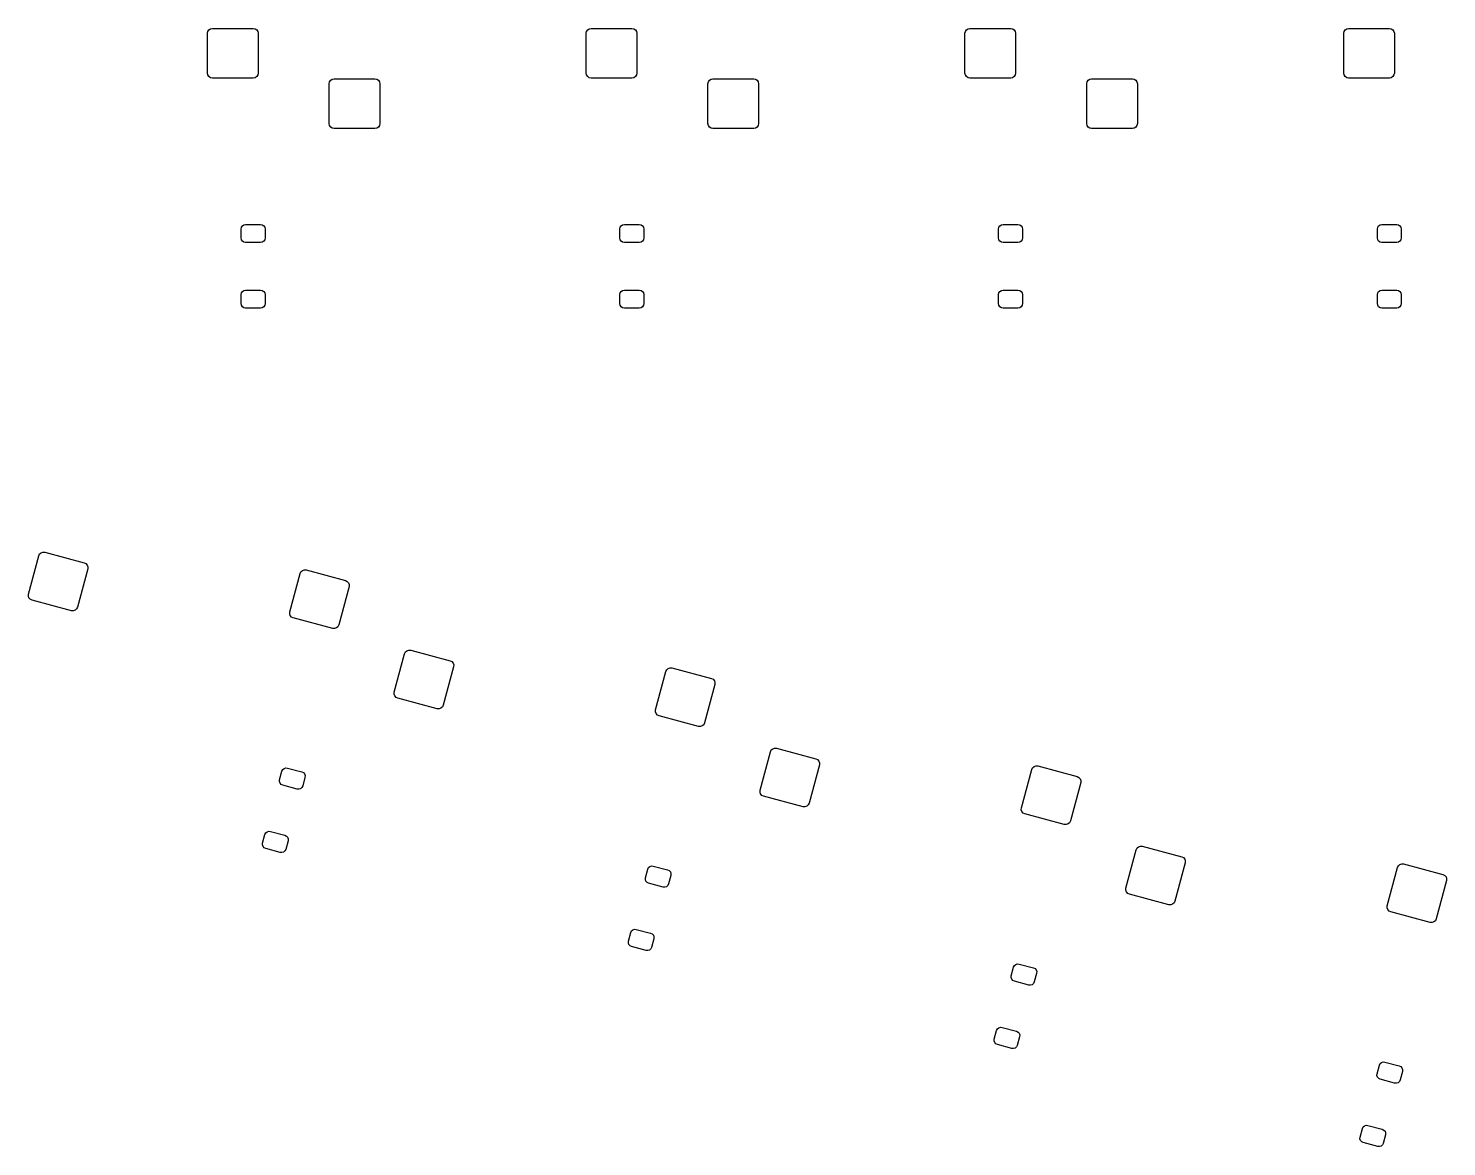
# Model space of a CAD drawing. Extents: x 54 to 195, y -145 to -32.
# Drawn here: x 124.1 to 195.5, y -145.2 to -88.9 of the extents above; entities that cross this region are included whole.
import ezdxf

# ---------------------------------------------------------------- set-up
doc = ezdxf.new("R2010")
doc.units = 0
doc.layers.add('BLACK', color=7, linetype='CONTINUOUS')

msp = doc.modelspace()

# ---------------------------------------------------------------- linework, layer by layer
at = {"layer": 'BLACK', "linetype": 'CONTINUOUS'}
for p, q in [((133.154, -89.17), (133.174, -89.0743)), ((133.154, -91.17), (133.154, -89.17)), ((133.174, -89.0743), (133.228, -88.9932)), ((133.228, -88.9932), (133.309, -88.939)), ((133.309, -88.939), (133.404, -88.92)), ((133.404, -88.92), (135.454, -88.92)), ((135.454, -88.92), (135.55, -88.939)), ((135.55, -88.939), (135.631, -88.9932)), ((135.631, -88.9932), (135.685, -89.0743)), ((135.685, -89.0743), (135.704, -89.17)), ((135.704, -89.17), (135.704, -91.17)), ((152.204, -89.17), (152.224, -89.0743)), ((152.204, -91.17), (152.204, -89.17)), ((152.224, -89.0743), (152.278, -88.9932)), ((152.278, -88.9932), (152.359, -88.939)), ((152.359, -88.939), (152.454, -88.92)), ((152.454, -88.92), (154.504, -88.92)), ((154.504, -88.92), (154.6, -88.939)), ((154.6, -88.939), (154.681, -88.9932)), ((154.681, -88.9932), (154.735, -89.0743)), ((154.735, -89.0743), (154.754, -89.17)), ((154.754, -89.17), (154.754, -91.17)), ((171.254, -89.17), (171.274, -89.0743)), ((171.254, -91.17), (171.254, -89.17)), ((171.274, -89.0743), (171.328, -88.9932)), ((171.328, -88.9932), (171.409, -88.939)), ((171.409, -88.939), (171.504, -88.92)), ((171.504, -88.92), (173.554, -88.92)), ((173.554, -88.92), (173.65, -88.939)), ((173.65, -88.939), (173.731, -88.9932)), ((173.731, -88.9932), (173.785, -89.0743)), ((173.785, -89.0743), (173.804, -89.17)), ((173.804, -89.17), (173.804, -91.17)), ((190.304, -89.17), (190.324, -89.0743)), ((190.304, -91.17), (190.304, -89.17)), ((190.324, -89.0743), (190.378, -88.9932)), ((190.378, -88.9932), (190.459, -88.939)), ((190.459, -88.939), (190.554, -88.92)), ((190.554, -88.92), (192.605, -88.92)), ((192.605, -88.92), (192.7, -88.939)), ((192.7, -88.939), (192.781, -88.9932)), ((192.781, -88.9932), (192.835, -89.0743)), ((192.835, -89.0743), (192.855, -89.17)), ((192.855, -89.17), (192.855, -91.17)), ((133.174, -91.2657), (133.154, -91.17)), ((133.228, -91.3468), (133.174, -91.2657)), ((135.685, -91.2657), (135.631, -91.3468)), ((135.704, -91.17), (135.685, -91.2657)), ((152.224, -91.2657), (152.204, -91.17)), ((152.278, -91.3468), (152.224, -91.2657)), ((154.735, -91.2657), (154.681, -91.3468)), ((154.754, -91.17), (154.735, -91.2657)), ((171.274, -91.2657), (171.254, -91.17)), ((171.328, -91.3468), (171.274, -91.2657)), ((173.785, -91.2657), (173.731, -91.3468)), ((173.804, -91.17), (173.785, -91.2657)), ((190.324, -91.2657), (190.304, -91.17)), ((190.378, -91.3468), (190.324, -91.2657)), ((192.835, -91.2657), (192.781, -91.3468)), ((192.855, -91.17), (192.835, -91.2657)), ((133.309, -91.401), (133.228, -91.3468)), ((133.404, -91.42), (133.309, -91.401)), ((135.454, -91.42), (133.404, -91.42)), ((135.55, -91.401), (135.454, -91.42)), ((135.631, -91.3468), (135.55, -91.401)), ((139.278, -91.71), (139.297, -91.6143)), ((139.278, -93.71), (139.278, -91.71)), ((139.297, -91.6143), (139.351, -91.5332)), ((139.351, -91.5332), (139.432, -91.479)), ((139.432, -91.479), (139.528, -91.46)), ((139.528, -91.46), (141.577, -91.46)), ((141.577, -91.46), (141.673, -91.479)), ((141.673, -91.479), (141.754, -91.5332)), ((141.754, -91.5332), (141.808, -91.6143)), ((141.808, -91.6143), (141.827, -91.71)), ((141.827, -91.71), (141.827, -93.71)), ((152.359, -91.401), (152.278, -91.3468)), ((152.454, -91.42), (152.359, -91.401)), ((154.504, -91.42), (152.454, -91.42)), ((154.6, -91.401), (154.504, -91.42)), ((154.681, -91.3468), (154.6, -91.401)), ((158.327, -91.71), (158.347, -91.6143)), ((158.327, -93.71), (158.327, -91.71)), ((158.347, -91.6143), (158.401, -91.5332)), ((158.401, -91.5332), (158.482, -91.479)), ((158.482, -91.479), (158.577, -91.46)), ((158.577, -91.46), (160.627, -91.46)), ((160.627, -91.46), (160.723, -91.479)), ((160.723, -91.479), (160.804, -91.5332)), ((160.804, -91.5332), (160.858, -91.6143)), ((160.858, -91.6143), (160.877, -91.71)), ((160.877, -91.71), (160.877, -93.71)), ((171.409, -91.401), (171.328, -91.3468)), ((171.504, -91.42), (171.409, -91.401)), ((173.554, -91.42), (171.504, -91.42)), ((173.65, -91.401), (173.554, -91.42)), ((173.731, -91.3468), (173.65, -91.401)), ((177.377, -91.71), (177.397, -91.6143)), ((177.377, -93.71), (177.377, -91.71)), ((177.397, -91.6143), (177.451, -91.5332)), ((177.451, -91.5332), (177.532, -91.479)), ((177.532, -91.479), (177.627, -91.46)), ((177.627, -91.46), (179.677, -91.46)), ((179.677, -91.46), (179.773, -91.479)), ((179.773, -91.479), (179.854, -91.5332)), ((179.854, -91.5332), (179.908, -91.6143)), ((179.908, -91.6143), (179.927, -91.71)), ((179.927, -91.71), (179.927, -93.71)), ((190.459, -91.401), (190.378, -91.3468)), ((190.554, -91.42), (190.459, -91.401)), ((192.605, -91.42), (190.554, -91.42)), ((192.7, -91.401), (192.605, -91.42)), ((192.781, -91.3468), (192.7, -91.401)), ((139.297, -93.8057), (139.278, -93.71)), ((139.351, -93.8868), (139.297, -93.8057)), ((139.432, -93.941), (139.351, -93.8868)), ((139.528, -93.96), (139.432, -93.941)), ((141.577, -93.96), (139.528, -93.96)), ((141.673, -93.941), (141.577, -93.96)), ((141.754, -93.8868), (141.673, -93.941)), ((141.808, -93.8057), (141.754, -93.8868)), ((141.827, -93.71), (141.808, -93.8057)), ((158.347, -93.8057), (158.327, -93.71)), ((158.401, -93.8868), (158.347, -93.8057)), ((158.482, -93.941), (158.401, -93.8868)), ((158.577, -93.96), (158.482, -93.941)), ((160.627, -93.96), (158.577, -93.96)), ((160.723, -93.941), (160.627, -93.96)), ((160.804, -93.8868), (160.723, -93.941)), ((160.858, -93.8057), (160.804, -93.8868)), ((160.877, -93.71), (160.858, -93.8057)), ((177.397, -93.8057), (177.377, -93.71)), ((177.451, -93.8868), (177.397, -93.8057)), ((177.532, -93.941), (177.451, -93.8868)), ((177.627, -93.96), (177.532, -93.941)), ((179.677, -93.96), (177.627, -93.96)), ((179.773, -93.941), (179.677, -93.96)), ((179.854, -93.8868), (179.773, -93.941)), ((179.908, -93.8057), (179.854, -93.8868)), ((179.927, -93.71), (179.908, -93.8057)), ((134.847, -99.015), (134.865, -98.9289)), ((134.847, -99.465), (134.847, -99.015)), ((134.865, -98.9289), (134.913, -98.8559)), ((134.913, -98.8559), (134.986, -98.8071)), ((134.986, -98.8071), (135.072, -98.79)), ((135.072, -98.79), (135.822, -98.79)), ((135.822, -98.79), (135.909, -98.8071)), ((135.909, -98.8071), (135.982, -98.8559)), ((135.982, -98.8559), (136.03, -98.9289)), ((136.03, -98.9289), (136.047, -99.015)), ((136.047, -99.015), (136.047, -99.465)), ((153.897, -99.015), (153.915, -98.9289)), ((153.897, -99.465), (153.897, -99.015)), ((153.915, -98.9289), (153.963, -98.8559)), ((153.963, -98.8559), (154.036, -98.8071)), ((154.036, -98.8071), (154.123, -98.79)), ((154.123, -98.79), (154.873, -98.79)), ((154.873, -98.79), (154.959, -98.8071)), ((154.959, -98.8071), (155.032, -98.8559)), ((155.032, -98.8559), (155.08, -98.9289)), ((155.08, -98.9289), (155.097, -99.015)), ((155.097, -99.015), (155.097, -99.465)), ((172.947, -99.015), (172.965, -98.9289)), ((172.947, -99.465), (172.947, -99.015)), ((172.965, -98.9289), (173.013, -98.8559)), ((173.013, -98.8559), (173.086, -98.8071)), ((173.086, -98.8071), (173.172, -98.79)), ((173.172, -98.79), (173.922, -98.79)), ((173.922, -98.79), (174.009, -98.8071)), ((174.009, -98.8071), (174.082, -98.8559)), ((174.082, -98.8559), (174.13, -98.9289)), ((174.13, -98.9289), (174.147, -99.015)), ((174.147, -99.015), (174.147, -99.465)), ((191.998, -99.015), (192.015, -98.9289)), ((191.998, -99.465), (191.998, -99.015)), ((192.015, -98.9289), (192.063, -98.8559)), ((192.063, -98.8559), (192.136, -98.8071)), ((192.136, -98.8071), (192.222, -98.79)), ((192.222, -98.79), (192.972, -98.79)), ((192.972, -98.79), (193.059, -98.8071)), ((193.059, -98.8071), (193.132, -98.8559)), ((193.132, -98.8559), (193.18, -98.9289)), ((193.18, -98.9289), (193.197, -99.015)), ((193.197, -99.015), (193.197, -99.465)), ((134.865, -99.5511), (134.847, -99.465)), ((134.913, -99.6241), (134.865, -99.5511)), ((134.986, -99.6729), (134.913, -99.6241)), ((135.072, -99.69), (134.986, -99.6729)), ((135.822, -99.69), (135.072, -99.69)), ((135.909, -99.6729), (135.822, -99.69)), ((135.982, -99.6241), (135.909, -99.6729)), ((136.03, -99.5511), (135.982, -99.6241)), ((136.047, -99.465), (136.03, -99.5511)), ((153.915, -99.5511), (153.897, -99.465)), ((153.963, -99.6241), (153.915, -99.5511)), ((154.036, -99.6729), (153.963, -99.6241)), ((154.123, -99.69), (154.036, -99.6729)), ((154.873, -99.69), (154.123, -99.69)), ((154.959, -99.6729), (154.873, -99.69)), ((155.032, -99.6241), (154.959, -99.6729)), ((155.08, -99.5511), (155.032, -99.6241)), ((155.097, -99.465), (155.08, -99.5511)), ((172.965, -99.5511), (172.947, -99.465)), ((173.013, -99.6241), (172.965, -99.5511)), ((173.086, -99.6729), (173.013, -99.6241)), ((173.172, -99.69), (173.086, -99.6729)), ((173.922, -99.69), (173.172, -99.69)), ((174.009, -99.6729), (173.922, -99.69)), ((174.082, -99.6241), (174.009, -99.6729)), ((174.13, -99.5511), (174.082, -99.6241)), ((174.147, -99.465), (174.13, -99.5511)), ((192.015, -99.5511), (191.998, -99.465)), ((192.063, -99.6241), (192.015, -99.5511)), ((192.136, -99.6729), (192.063, -99.6241)), ((192.222, -99.69), (192.136, -99.6729)), ((192.972, -99.69), (192.222, -99.69)), ((193.059, -99.6729), (192.972, -99.69)), ((193.132, -99.6241), (193.059, -99.6729)), ((193.18, -99.5511), (193.132, -99.6241)), ((193.197, -99.465), (193.18, -99.5511)), ((134.847, -102.315), (134.865, -102.229)), ((134.847, -102.765), (134.847, -102.315)), ((134.865, -102.229), (134.913, -102.156)), ((134.913, -102.156), (134.986, -102.107)), ((134.986, -102.107), (135.072, -102.09)), ((135.072, -102.09), (135.822, -102.09)), ((135.822, -102.09), (135.909, -102.107)), ((135.909, -102.107), (135.982, -102.156)), ((135.982, -102.156), (136.03, -102.229)), ((136.03, -102.229), (136.047, -102.315)), ((136.047, -102.315), (136.047, -102.765)), ((153.897, -102.315), (153.915, -102.229)), ((153.897, -102.765), (153.897, -102.315)), ((153.915, -102.229), (153.963, -102.156)), ((153.963, -102.156), (154.036, -102.107)), ((154.036, -102.107), (154.123, -102.09)), ((154.123, -102.09), (154.873, -102.09)), ((154.873, -102.09), (154.959, -102.107)), ((154.959, -102.107), (155.032, -102.156)), ((155.032, -102.156), (155.08, -102.229)), ((155.08, -102.229), (155.097, -102.315)), ((155.097, -102.315), (155.097, -102.765)), ((172.947, -102.315), (172.965, -102.229)), ((172.947, -102.765), (172.947, -102.315)), ((172.965, -102.229), (173.013, -102.156)), ((173.013, -102.156), (173.086, -102.107)), ((173.086, -102.107), (173.172, -102.09)), ((173.172, -102.09), (173.922, -102.09)), ((173.922, -102.09), (174.009, -102.107)), ((174.009, -102.107), (174.082, -102.156)), ((174.082, -102.156), (174.13, -102.229)), ((174.13, -102.229), (174.147, -102.315)), ((174.147, -102.315), (174.147, -102.765)), ((191.998, -102.315), (192.015, -102.229)), ((191.998, -102.765), (191.998, -102.315)), ((192.015, -102.229), (192.063, -102.156)), ((192.063, -102.156), (192.136, -102.107)), ((192.136, -102.107), (192.222, -102.09)), ((192.222, -102.09), (192.972, -102.09)), ((192.972, -102.09), (193.059, -102.107)), ((193.059, -102.107), (193.132, -102.156)), ((193.132, -102.156), (193.18, -102.229)), ((193.18, -102.229), (193.197, -102.315)), ((193.197, -102.315), (193.197, -102.765)), ((134.865, -102.851), (134.847, -102.765)), ((134.913, -102.924), (134.865, -102.851)), ((134.986, -102.973), (134.913, -102.924)), ((135.072, -102.99), (134.986, -102.973)), ((135.822, -102.99), (135.072, -102.99)), ((135.909, -102.973), (135.822, -102.99)), ((135.982, -102.924), (135.909, -102.973)), ((136.03, -102.851), (135.982, -102.924)), ((136.047, -102.765), (136.03, -102.851)), ((153.915, -102.851), (153.897, -102.765)), ((153.963, -102.924), (153.915, -102.851)), ((154.036, -102.973), (153.963, -102.924)), ((154.123, -102.99), (154.036, -102.973)), ((154.873, -102.99), (154.123, -102.99)), ((154.959, -102.973), (154.873, -102.99)), ((155.032, -102.924), (154.959, -102.973)), ((155.08, -102.851), (155.032, -102.924)), ((155.097, -102.765), (155.08, -102.851)), ((172.965, -102.851), (172.947, -102.765)), ((173.013, -102.924), (172.965, -102.851)), ((173.086, -102.973), (173.013, -102.924)), ((173.172, -102.99), (173.086, -102.973)), ((173.922, -102.99), (173.172, -102.99)), ((174.009, -102.973), (173.922, -102.99)), ((174.082, -102.924), (174.009, -102.973)), ((174.13, -102.851), (174.082, -102.924)), ((174.147, -102.765), (174.13, -102.851)), ((192.015, -102.851), (191.998, -102.765)), ((192.063, -102.924), (192.015, -102.851)), ((192.136, -102.973), (192.063, -102.924)), ((192.222, -102.99), (192.136, -102.973)), ((192.972, -102.99), (192.222, -102.99)), ((193.059, -102.973), (192.972, -102.99)), ((193.132, -102.924), (193.059, -102.973)), ((193.18, -102.851), (193.132, -102.924)), ((193.197, -102.765), (193.18, -102.851)), ((124.149, -117.382), (124.667, -115.451)), ((124.667, -115.451), (124.71, -115.363)), ((124.71, -115.363), (124.783, -115.299)), ((124.783, -115.299), (124.876, -115.267)), ((124.876, -115.267), (124.973, -115.274)), ((124.973, -115.274), (126.953, -115.804)), ((127.13, -116.11), (126.612, -118.042)), ((126.953, -115.804), (127.041, -115.847)), ((127.041, -115.847), (127.105, -115.921)), ((127.105, -115.921), (127.136, -116.013)), ((127.136, -116.013), (127.13, -116.11)), ((137.811, -116.343), (137.854, -116.255)), ((137.854, -116.255), (137.927, -116.191)), ((137.927, -116.191), (138.02, -116.16)), ((138.02, -116.16), (138.117, -116.166)), ((138.117, -116.166), (140.097, -116.697)), ((137.293, -118.275), (137.811, -116.343)), ((140.097, -116.697), (140.185, -116.74)), ((140.185, -116.74), (140.249, -116.813)), ((140.249, -116.813), (140.28, -116.905)), ((140.28, -116.905), (140.274, -117.003)), ((124.143, -117.48), (124.149, -117.382)), ((124.174, -117.572), (124.143, -117.48)), ((124.239, -117.645), (124.174, -117.572)), ((124.326, -117.689), (124.239, -117.645)), ((126.306, -118.219), (124.326, -117.689)), ((140.274, -117.003), (139.756, -118.935)), ((126.404, -118.226), (126.306, -118.219)), ((126.496, -118.194), (126.404, -118.226)), ((126.569, -118.13), (126.496, -118.194)), ((126.612, -118.042), (126.569, -118.13)), ((137.287, -118.372), (137.293, -118.275)), ((137.318, -118.464), (137.287, -118.372)), ((137.383, -118.538), (137.318, -118.464)), ((137.47, -118.581), (137.383, -118.538)), ((139.45, -119.111), (137.47, -118.581)), ((139.547, -119.118), (139.45, -119.111)), ((139.64, -119.086), (139.547, -119.118)), ((139.713, -119.022), (139.64, -119.086)), ((139.756, -118.935), (139.713, -119.022)), ((142.55, -122.313), (143.068, -120.381)), ((143.068, -120.381), (143.111, -120.294)), ((143.111, -120.294), (143.184, -120.229)), ((143.184, -120.229), (143.277, -120.198)), ((143.277, -120.198), (143.374, -120.204)), ((143.374, -120.204), (145.354, -120.735)), ((145.531, -121.041), (145.013, -122.973)), ((145.354, -120.735), (145.442, -120.778)), ((145.442, -120.778), (145.506, -120.851)), ((145.506, -120.851), (145.537, -120.944)), ((145.537, -120.944), (145.531, -121.041)), ((155.694, -123.205), (156.212, -121.273)), ((156.212, -121.273), (156.255, -121.186)), ((156.255, -121.186), (156.328, -121.122)), ((156.328, -121.122), (156.421, -121.09)), ((156.421, -121.09), (156.518, -121.097)), ((156.518, -121.097), (158.498, -121.627)), ((158.675, -121.933), (158.157, -123.865)), ((158.498, -121.627), (158.586, -121.67)), ((158.586, -121.67), (158.65, -121.744)), ((158.65, -121.744), (158.681, -121.836)), ((158.681, -121.836), (158.675, -121.933)), ((142.544, -122.41), (142.55, -122.313)), ((142.575, -122.503), (142.544, -122.41)), ((142.639, -122.576), (142.575, -122.503)), ((142.727, -122.619), (142.639, -122.576)), ((144.707, -123.15), (142.727, -122.619)), ((144.804, -123.156), (144.707, -123.15)), ((144.897, -123.125), (144.804, -123.156)), ((144.97, -123.06), (144.897, -123.125)), ((145.013, -122.973), (144.97, -123.06)), ((155.688, -123.303), (155.694, -123.205)), ((155.719, -123.395), (155.688, -123.303)), ((155.783, -123.468), (155.719, -123.395)), ((155.871, -123.511), (155.783, -123.468)), ((157.851, -124.042), (155.871, -123.511)), ((157.948, -124.048), (157.851, -124.042)), ((158.041, -124.017), (157.948, -124.048)), ((158.114, -123.953), (158.041, -124.017)), ((158.157, -123.865), (158.114, -123.953)), ((160.951, -127.243), (161.469, -125.312)), ((161.469, -125.312), (161.512, -125.224)), ((161.512, -125.224), (161.585, -125.16)), ((161.585, -125.16), (161.678, -125.128)), ((161.678, -125.128), (161.775, -125.135)), ((161.775, -125.135), (163.755, -125.665)), ((136.898, -126.291), (136.937, -126.212)), ((136.937, -126.212), (137.003, -126.154)), ((137.003, -126.154), (137.086, -126.126)), ((137.086, -126.126), (137.174, -126.131)), ((137.174, -126.131), (137.898, -126.326)), ((163.932, -125.972), (163.414, -127.903)), ((163.755, -125.665), (163.843, -125.708)), ((163.843, -125.708), (163.907, -125.782)), ((163.907, -125.782), (163.938, -125.874)), ((163.938, -125.874), (163.932, -125.972)), ((174.095, -128.136), (174.613, -126.204)), ((174.613, -126.204), (174.656, -126.116)), ((174.656, -126.116), (174.729, -126.052)), ((174.729, -126.052), (174.821, -126.021)), ((174.821, -126.021), (174.919, -126.027)), ((174.919, -126.027), (176.899, -126.558)), ((136.776, -126.813), (136.782, -126.725)), ((136.804, -126.896), (136.776, -126.813)), ((136.782, -126.725), (136.898, -126.291)), ((136.862, -126.962), (136.804, -126.896)), ((136.941, -127.001), (136.862, -126.962)), ((137.898, -126.326), (137.977, -126.364)), ((138.057, -126.601), (137.941, -127.036)), ((137.977, -126.364), (138.035, -126.43)), ((138.035, -126.43), (138.063, -126.514)), ((138.063, -126.514), (138.057, -126.601)), ((177.076, -126.864), (176.558, -128.796)), ((176.899, -126.558), (176.986, -126.601)), ((176.986, -126.601), (177.051, -126.674)), ((177.051, -126.674), (177.082, -126.766)), ((177.082, -126.766), (177.076, -126.864)), ((137.665, -127.195), (136.941, -127.001)), ((137.753, -127.201), (137.665, -127.195)), ((137.836, -127.172), (137.753, -127.201)), ((137.902, -127.115), (137.836, -127.172)), ((137.941, -127.036), (137.902, -127.115)), ((160.945, -127.341), (160.951, -127.243)), ((160.976, -127.433), (160.945, -127.341)), ((161.04, -127.506), (160.976, -127.433)), ((161.128, -127.55), (161.04, -127.506)), ((163.108, -128.08), (161.128, -127.55)), ((163.205, -128.087), (163.108, -128.08)), ((163.298, -128.055), (163.205, -128.087)), ((163.371, -127.991), (163.298, -128.055)), ((163.414, -127.903), (163.371, -127.991)), ((174.089, -128.233), (174.095, -128.136)), ((174.12, -128.325), (174.089, -128.233)), ((174.184, -128.399), (174.12, -128.325)), ((174.272, -128.442), (174.184, -128.399)), ((176.252, -128.972), (174.272, -128.442)), ((176.349, -128.979), (176.252, -128.972)), ((176.442, -128.947), (176.349, -128.979)), ((176.515, -128.883), (176.442, -128.947)), ((176.558, -128.796), (176.515, -128.883)), ((135.928, -129.913), (136.044, -129.478)), ((136.044, -129.478), (136.083, -129.399)), ((136.083, -129.399), (136.149, -129.341)), ((136.149, -129.341), (136.232, -129.313)), ((136.232, -129.313), (136.32, -129.319)), ((136.32, -129.319), (137.044, -129.513)), ((137.044, -129.513), (137.123, -129.552)), ((137.203, -129.789), (137.087, -130.223)), ((137.123, -129.552), (137.181, -129.618)), ((137.181, -129.618), (137.209, -129.701)), ((137.209, -129.701), (137.203, -129.789)), ((135.922, -130), (135.928, -129.913)), ((135.95, -130.083), (135.922, -130)), ((136.008, -130.149), (135.95, -130.083)), ((136.087, -130.188), (136.008, -130.149)), ((136.811, -130.382), (136.087, -130.188)), ((136.899, -130.388), (136.811, -130.382)), ((136.982, -130.36), (136.899, -130.388)), ((137.048, -130.302), (136.982, -130.36)), ((137.087, -130.223), (137.048, -130.302)), ((179.352, -132.174), (179.87, -130.242)), ((179.87, -130.242), (179.913, -130.155)), ((179.913, -130.155), (179.986, -130.09)), ((179.986, -130.09), (180.078, -130.059)), ((180.078, -130.059), (180.176, -130.065)), ((180.176, -130.065), (182.156, -130.596)), ((155.183, -131.656), (155.299, -131.221)), ((155.299, -131.221), (155.338, -131.142)), ((155.338, -131.142), (155.404, -131.084)), ((155.404, -131.084), (155.487, -131.056)), ((155.487, -131.056), (155.575, -131.062)), ((155.575, -131.062), (156.299, -131.256)), ((156.299, -131.256), (156.378, -131.295)), ((182.333, -130.902), (181.815, -132.834)), ((182.156, -130.596), (182.243, -130.639)), ((182.243, -130.639), (182.308, -130.712)), ((182.308, -130.712), (182.339, -130.805)), ((182.339, -130.805), (182.333, -130.902)), ((192.496, -133.066), (193.014, -131.134)), ((193.014, -131.134), (193.057, -131.047)), ((193.057, -131.047), (193.13, -130.983)), ((193.13, -130.983), (193.222, -130.951)), ((193.222, -130.951), (193.32, -130.958)), ((193.32, -130.958), (195.3, -131.488)), ((155.177, -131.743), (155.183, -131.656)), ((155.205, -131.826), (155.177, -131.743)), ((155.263, -131.892), (155.205, -131.826)), ((155.342, -131.931), (155.263, -131.892)), ((156.066, -132.125), (155.342, -131.931)), ((156.342, -131.966), (156.303, -132.045)), ((156.458, -131.532), (156.342, -131.966)), ((156.378, -131.295), (156.436, -131.361)), ((156.436, -131.361), (156.464, -131.444)), ((156.464, -131.444), (156.458, -131.532)), ((195.477, -131.794), (194.959, -133.726)), ((195.3, -131.488), (195.387, -131.531)), ((195.387, -131.531), (195.452, -131.605)), ((195.452, -131.605), (195.483, -131.697)), ((195.483, -131.697), (195.477, -131.794)), ((156.154, -132.131), (156.066, -132.125)), ((156.237, -132.103), (156.154, -132.131)), ((156.303, -132.045), (156.237, -132.103)), ((179.346, -132.271), (179.352, -132.174)), ((179.377, -132.364), (179.346, -132.271)), ((179.441, -132.437), (179.377, -132.364)), ((179.529, -132.48), (179.441, -132.437)), ((181.509, -133.011), (179.529, -132.48)), ((181.606, -133.017), (181.509, -133.011)), ((181.699, -132.986), (181.606, -133.017)), ((181.772, -132.921), (181.699, -132.986)), ((181.815, -132.834), (181.772, -132.921)), ((192.49, -133.164), (192.496, -133.066)), ((192.521, -133.256), (192.49, -133.164)), ((192.585, -133.329), (192.521, -133.256)), ((192.673, -133.372), (192.585, -133.329)), ((194.653, -133.903), (192.673, -133.372)), ((194.75, -133.909), (194.653, -133.903)), ((194.843, -133.878), (194.75, -133.909)), ((194.916, -133.814), (194.843, -133.878)), ((194.959, -133.726), (194.916, -133.814)), ((154.328, -134.843), (154.445, -134.409)), ((154.445, -134.409), (154.484, -134.33)), ((154.484, -134.33), (154.55, -134.272)), ((154.55, -134.272), (154.633, -134.244)), ((154.633, -134.244), (154.72, -134.249)), ((154.72, -134.249), (155.445, -134.444)), ((155.445, -134.444), (155.524, -134.482)), ((155.604, -134.719), (155.488, -135.154)), ((155.524, -134.482), (155.582, -134.548)), ((155.582, -134.548), (155.61, -134.632)), ((155.61, -134.632), (155.604, -134.719)), ((154.323, -134.931), (154.328, -134.843)), ((154.351, -135.014), (154.323, -134.931)), ((154.409, -135.08), (154.351, -135.014)), ((154.488, -135.119), (154.409, -135.08)), ((155.212, -135.313), (154.488, -135.119)), ((155.3, -135.319), (155.212, -135.313)), ((155.383, -135.29), (155.3, -135.319)), ((155.449, -135.233), (155.383, -135.29)), ((155.488, -135.154), (155.449, -135.233)), ((173.583, -136.586), (173.7, -136.152)), ((173.7, -136.152), (173.739, -136.073)), ((173.739, -136.073), (173.805, -136.015)), ((173.805, -136.015), (173.888, -135.987)), ((173.888, -135.987), (173.975, -135.992)), ((173.975, -135.992), (174.7, -136.187)), ((174.7, -136.187), (174.779, -136.225)), ((174.779, -136.225), (174.837, -136.291)), ((173.578, -136.674), (173.583, -136.586)), ((173.606, -136.757), (173.578, -136.674)), ((173.664, -136.823), (173.606, -136.757)), ((173.743, -136.862), (173.664, -136.823)), ((174.467, -137.056), (173.743, -136.862)), ((174.743, -136.897), (174.704, -136.976)), ((174.859, -136.462), (174.743, -136.897)), ((174.837, -136.291), (174.865, -136.375)), ((174.865, -136.375), (174.859, -136.462)), ((174.555, -137.062), (174.467, -137.056)), ((174.638, -137.033), (174.555, -137.062)), ((174.704, -136.976), (174.638, -137.033)), ((172.724, -139.861), (172.729, -139.774)), ((172.729, -139.774), (172.846, -139.339)), ((172.846, -139.339), (172.885, -139.26)), ((172.885, -139.26), (172.951, -139.202)), ((172.951, -139.202), (173.034, -139.174)), ((173.034, -139.174), (173.121, -139.18)), ((173.121, -139.18), (173.846, -139.374)), ((173.846, -139.374), (173.925, -139.413)), ((174.005, -139.65), (173.888, -140.084)), ((173.925, -139.413), (173.982, -139.479)), ((173.982, -139.479), (174.011, -139.562)), ((174.011, -139.562), (174.005, -139.65)), ((172.752, -139.944), (172.724, -139.861)), ((172.81, -140.01), (172.752, -139.944)), ((172.888, -140.049), (172.81, -140.01)), ((173.613, -140.243), (172.888, -140.049)), ((173.7, -140.249), (173.613, -140.243)), ((173.784, -140.221), (173.7, -140.249)), ((173.85, -140.163), (173.784, -140.221)), ((173.888, -140.084), (173.85, -140.163)), ((191.984, -141.517), (192.101, -141.082)), ((192.101, -141.082), (192.14, -141.003)), ((192.14, -141.003), (192.206, -140.945)), ((192.206, -140.945), (192.289, -140.917)), ((192.289, -140.917), (192.376, -140.923)), ((192.376, -140.923), (193.101, -141.117)), ((193.101, -141.117), (193.18, -141.156)), ((193.18, -141.156), (193.237, -141.222)), ((193.237, -141.222), (193.266, -141.305)), ((191.979, -141.604), (191.984, -141.517)), ((192.007, -141.687), (191.979, -141.604)), ((192.065, -141.753), (192.007, -141.687)), ((192.143, -141.792), (192.065, -141.753)), ((192.868, -141.986), (192.143, -141.792)), ((193.039, -141.964), (192.955, -141.992)), ((193.105, -141.906), (193.039, -141.964)), ((193.143, -141.827), (193.105, -141.906)), ((193.26, -141.393), (193.143, -141.827)), ((193.266, -141.305), (193.26, -141.393)), ((192.955, -141.992), (192.868, -141.986)), ((191.351, -144.133), (191.435, -144.105)), ((191.435, -144.105), (191.522, -144.11)), ((191.124, -144.792), (191.13, -144.704)), ((191.153, -144.875), (191.124, -144.792)), ((191.13, -144.704), (191.247, -144.27)), ((191.247, -144.27), (191.285, -144.191)), ((191.285, -144.191), (191.351, -144.133)), ((191.522, -144.11), (192.247, -144.305)), ((192.247, -144.305), (192.325, -144.343)), ((192.406, -144.58), (192.289, -145.015)), ((192.325, -144.343), (192.383, -144.409)), ((192.383, -144.409), (192.412, -144.493)), ((192.412, -144.493), (192.406, -144.58)), ((191.211, -144.941), (191.153, -144.875)), ((191.289, -144.98), (191.211, -144.941)), ((192.014, -145.174), (191.289, -144.98)), ((192.101, -145.18), (192.014, -145.174)), ((192.184, -145.151), (192.101, -145.18)), ((192.25, -145.094), (192.184, -145.151)), ((192.289, -145.015), (192.25, -145.094))]:
    msp.add_line(p, q, dxfattribs=at)

doc.saveas('drawing.dxf')
